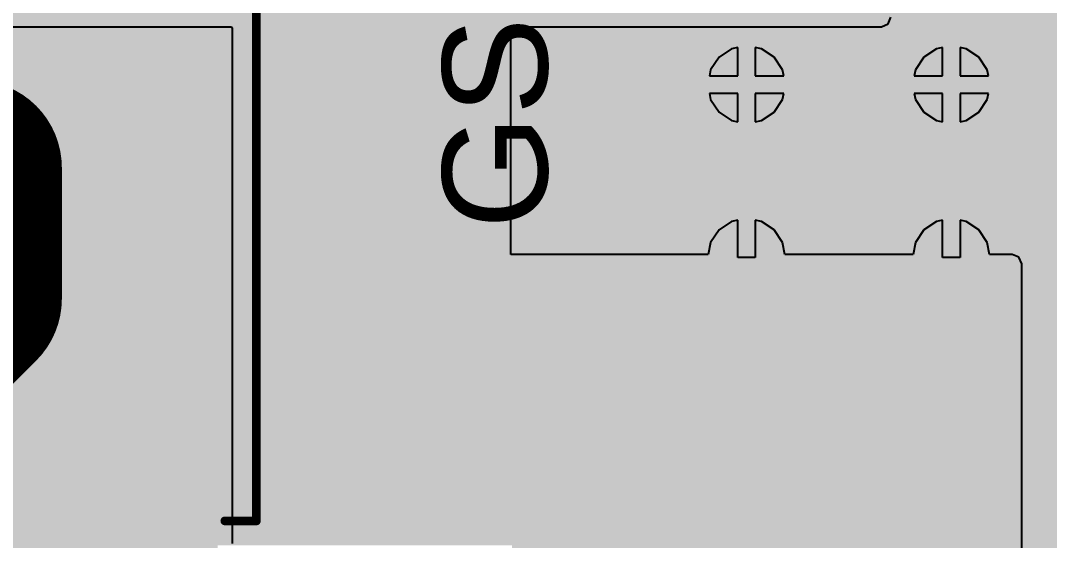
# Model space of a CAD drawing. Header units: millimetres. Extents: x -0.26 to 4.68, y -0.29 to 2.93.
# Drawn here: x 2.709 to 3.297, y 2.327 to 2.624 of the extents above; entities that cross this region are included whole.
import ezdxf

# ---------------------------------------------------------------- set-up
doc = ezdxf.new("R2010")
doc.units = ezdxf.units.MM
doc.header["$MEASUREMENT"] = 0
for name, color, linetype in [('BottomLayer', 5, 'Continuous'), ('BottomSolder', 6, 'Continuous'), ('TopLayer', 1, 'Continuous'), ('TopOverlay', 2, 'Continuous'), ('TopPaste', 8, 'Continuous'), ('TopSolder', 216, 'Continuous'), ('ViaHoleLayer', 16, 'Continuous')]:
    doc.layers.add(name, color=color, linetype=linetype)
doc.styles.add('Arial', font='arial.ttf', dxfattribs={"height": 0.2})

# ---------------------------------------------------------------- blocks, each defined once
blk = doc.blocks.new('DDPAK_35')
at = {"layer": 'TopLayer'}
for points in [[(-0.21259835, 0.32647645), (0.21259855, 0.32647645), (0.21259855, 0.05127955), (-0.21259835, 0.05127955)], [(-0.1549212, -0.1463582), (-0.1127952, -0.1463582), (-0.1127952, -0.2313976), (-0.1549212, -0.2313976)], [(-0.0879921, -0.1463582), (-0.0458661, -0.1463582), (-0.0458661, -0.2313976), (-0.0879921, -0.2313976)], [(-0.0210629, -0.1463582), (0.0210631, -0.1463582), (0.0210631, -0.2313976), (-0.0210629, -0.2313976)], [(0.0458662, -0.1463582), (0.0879922, -0.1463582), (0.0879922, -0.2313976), (0.0458662, -0.2313976)], [(0.1127953, -0.1463582), (0.1549213, -0.1463582), (0.1549213, -0.2313976), (0.1127953, -0.2313976)]]:
    blk.add_hatch(color=1, dxfattribs=at).paths.add_polyline_path(points)
at = {"layer": 'TopPaste'}
for points in [[(-0.21259835, 0.32647645), (0.21259855, 0.32647645), (0.21259855, 0.05127955), (-0.21259835, 0.05127955)], [(-0.1549212, -0.1463582), (-0.1127952, -0.1463582), (-0.1127952, -0.2313976), (-0.1549212, -0.2313976)], [(-0.0879921, -0.1463582), (-0.0458661, -0.1463582), (-0.0458661, -0.2313976), (-0.0879921, -0.2313976)], [(-0.0210629, -0.1463582), (0.0210631, -0.1463582), (0.0210631, -0.2313976), (-0.0210629, -0.2313976)], [(0.0458662, -0.1463582), (0.0879922, -0.1463582), (0.0879922, -0.2313976), (0.0458662, -0.2313976)], [(0.1127953, -0.1463582), (0.1549213, -0.1463582), (0.1549213, -0.2313976), (0.1127953, -0.2313976)]]:
    blk.add_hatch(color=8, dxfattribs=at).paths.add_polyline_path(points)
at = {"layer": 'TopSolder'}
for points in [[(-0.21456685, 0.32844495), (0.21456705, 0.32844495), (0.21456705, 0.04931105), (-0.21456685, 0.04931105)], [(-0.1568897, -0.1443897), (-0.1108267, -0.1443897), (-0.1108267, -0.2333661), (-0.1568897, -0.2333661)], [(-0.0899606, -0.1443897), (-0.0438976, -0.1443897), (-0.0438976, -0.2333661), (-0.0899606, -0.2333661)], [(-0.0230314, -0.1443897), (0.0230316, -0.1443897), (0.0230316, -0.2333661), (-0.0230314, -0.2333661)], [(0.0438977, -0.1443897), (0.0899607, -0.1443897), (0.0899607, -0.2333661), (0.0438977, -0.2333661)], [(0.1108268, -0.1443897), (0.1568898, -0.1443897), (0.1568898, -0.2333661), (0.1108268, -0.2333661)]]:
    blk.add_hatch(color=216, dxfattribs=at).paths.add_polyline_path(points)
at = {"layer": 'TopOverlay'}
for points, const_width in [([(0.202, 0.35), (-0.202, 0.35)], 0.005), ([(-0.202, 0.332), (-0.202, 0.35)], 0.005), ([(0.2020002, 0.3499998), (0.202, 0.35)], 0.005), ([(0.2020002, 0.332), (0.2020002, 0.3499998)], 0.005), ([(-0.202, -0.038), (-0.202, 0.047)], 0.005), ([(0.2020002, -0.038), (0.2020002, 0.047)], 0.005), ([(0.2020002, -0.038), (-0.202, -0.038)], 0.005), ([(-0.162, -0.191), (-0.167, -0.186)], 0.01), ([(-0.167, -0.196), (-0.167, -0.186)], 0.01), ([(-0.167, -0.196), (-0.162, -0.191)], 0.01)]:
    blk.add_lwpolyline(points, dxfattribs=dict(at, const_width=const_width))
for points, const_width in [([(-0.20325, 0.35, 1), (-0.20075, 0.35, 1)], 0.0025), ([(-0.20325, 0.35, 1), (-0.20075, 0.35, 1)], 0.0025), ([(0.20075, 0.35, 1), (0.20325, 0.35, 1)], 0.0025), ([(0.20075, 0.35, 1), (0.20325, 0.35, 1)], 0.0025), ([(0.2007502, 0.3499998, 1), (0.2032502, 0.3499998, 1)], 0.0025), ([(0.2007502, 0.3499998, 1), (0.2032502, 0.3499998, 1)], 0.0025), ([(-0.20325, 0.332, 1), (-0.20075, 0.332, 1)], 0.0025), ([(0.2007502, 0.332, 1), (0.2032502, 0.332, 1)], 0.0025), ([(-0.20325, 0.047, 1), (-0.20075, 0.047, 1)], 0.0025), ([(0.2007502, 0.047, 1), (0.2032502, 0.047, 1)], 0.0025), ([(-0.20325, -0.038, 1), (-0.20075, -0.038, 1)], 0.0025), ([(-0.20325, -0.038, 1), (-0.20075, -0.038, 1)], 0.0025), ([(0.2007502, -0.038, 1), (0.2032502, -0.038, 1)], 0.0025), ([(0.2007502, -0.038, 1), (0.2032502, -0.038, 1)], 0.0025), ([(-0.1695, -0.186, 1), (-0.1645, -0.186, 1)], 0.005), ([(-0.1695, -0.186, 1), (-0.1645, -0.186, 1)], 0.005), ([(-0.1645, -0.191, 1), (-0.1595, -0.191, 1)], 0.005), ([(-0.1645, -0.191, 1), (-0.1595, -0.191, 1)], 0.005), ([(-0.1695, -0.196, 1), (-0.1645, -0.196, 1)], 0.005), ([(-0.1695, -0.196, 1), (-0.1645, -0.196, 1)], 0.005)]:
    blk.add_lwpolyline(points, format="xyb", close=True, dxfattribs=dict(at, const_width=const_width))

msp = doc.modelspace()

# ---------------------------------------------------------------- hatches: boundary and pattern name
at = {"layer": 'BottomLayer'}
for points in [[(2.8355789, 2.325), (2.9839999, 2.325), (2.9839999, 2.62), (2.8355789, 2.62)], [(2.8428226, 2.3259486), (3.2748226, 2.3259486), (3.2748226, 2.4849486), (2.8428226, 2.4849486)], [(2.99, 2.088), (3.2758226, 2.088), (3.2758226, 2.4849486), (2.99, 2.4849486)]]:
    msp.add_hatch(color=5, dxfattribs=at).paths.add_polyline_path(points)
h = msp.add_hatch(color=5, dxfattribs=at)
edge = h.paths.add_edge_path()
edge.add_arc((2.8568226, 2.6081296), 0.011811, 0, 360)
h = msp.add_hatch(color=5, dxfattribs=at)
edge = h.paths.add_edge_path()
edge.add_arc((2.8878226, 2.6081296), 0.011811, 0, 360)
h = msp.add_hatch(color=5, dxfattribs=at)
edge = h.paths.add_edge_path()
edge.add_arc((2.9188226, 2.6081296), 0.011811, 0, 360)
h = msp.add_hatch(color=5, dxfattribs=at)
edge = h.paths.add_edge_path()
edge.add_arc((2.9498226, 2.6081296), 0.011811, 0, 360)
h = msp.add_hatch(color=5, dxfattribs=at)
edge = h.paths.add_edge_path()
edge.add_arc((3.124, 2.5874), 0.011811, 0, 360)
h = msp.add_hatch(color=5, dxfattribs=at)
edge = h.paths.add_edge_path()
edge.add_arc((3.241, 2.5874), 0.011811, 0, 360)
h = msp.add_hatch(color=5, dxfattribs=at)
edge = h.paths.add_edge_path()
edge.add_arc((2.8568226, 2.5817115), 0.011811, 0, 360)
h = msp.add_hatch(color=5, dxfattribs=at)
edge = h.paths.add_edge_path()
edge.add_arc((2.8878226, 2.5817115), 0.011811, 0, 360)
h = msp.add_hatch(color=5, dxfattribs=at)
edge = h.paths.add_edge_path()
edge.add_arc((2.9188226, 2.5817115), 0.011811, 0, 360)
h = msp.add_hatch(color=5, dxfattribs=at)
edge = h.paths.add_edge_path()
edge.add_arc((2.9498226, 2.5817115), 0.011811, 0, 360)
h = msp.add_hatch(color=5, dxfattribs=at)
edge = h.paths.add_edge_path()
edge.add_arc((2.8568226, 2.5552934), 0.011811, 0, 360)
h = msp.add_hatch(color=5, dxfattribs=at)
edge = h.paths.add_edge_path()
edge.add_arc((2.8878226, 2.5552934), 0.011811, 0, 360)
h = msp.add_hatch(color=5, dxfattribs=at)
edge = h.paths.add_edge_path()
edge.add_arc((2.9188226, 2.5552934), 0.011811, 0, 360)
h = msp.add_hatch(color=5, dxfattribs=at)
edge = h.paths.add_edge_path()
edge.add_arc((2.9498226, 2.5552934), 0.011811, 0, 360)
h = msp.add_hatch(color=5, dxfattribs=at)
edge = h.paths.add_edge_path()
edge.add_arc((2.8568226, 2.5288753), 0.011811, 0, 360)
h = msp.add_hatch(color=5, dxfattribs=at)
edge = h.paths.add_edge_path()
edge.add_arc((2.8878226, 2.5288753), 0.011811, 0, 360)
h = msp.add_hatch(color=5, dxfattribs=at)
edge = h.paths.add_edge_path()
edge.add_arc((2.9188226, 2.5288753), 0.011811, 0, 360)
h = msp.add_hatch(color=5, dxfattribs=at)
edge = h.paths.add_edge_path()
edge.add_arc((2.9498226, 2.5288753), 0.011811, 0, 360)
h = msp.add_hatch(color=5, dxfattribs=at)
edge = h.paths.add_edge_path()
edge.add_arc((2.8568226, 2.5024572), 0.011811, 0, 360)
h = msp.add_hatch(color=5, dxfattribs=at)
edge = h.paths.add_edge_path()
edge.add_arc((2.8878226, 2.5024572), 0.011811, 0, 360)
h = msp.add_hatch(color=5, dxfattribs=at)
edge = h.paths.add_edge_path()
edge.add_arc((2.9188226, 2.5024572), 0.011811, 0, 360)
h = msp.add_hatch(color=5, dxfattribs=at)
edge = h.paths.add_edge_path()
edge.add_arc((2.9498226, 2.5024572), 0.011811, 0, 360)
h = msp.add_hatch(color=5, dxfattribs=at)
edge = h.paths.add_edge_path()
edge.add_arc((3.124, 2.4886), 0.011811, 0, 360)
h = msp.add_hatch(color=5, dxfattribs=at)
edge = h.paths.add_edge_path()
edge.add_arc((3.241, 2.4886), 0.011811, 0, 360)
h = msp.add_hatch(color=5, dxfattribs=at)
edge = h.paths.add_edge_path()
edge.add_arc((2.8568226, 2.4760391), 0.011811, 0, 360)
h = msp.add_hatch(color=5, dxfattribs=at)
edge = h.paths.add_edge_path()
edge.add_arc((2.8878226, 2.4760391), 0.011811, 0, 360)
h = msp.add_hatch(color=5, dxfattribs=at)
edge = h.paths.add_edge_path()
edge.add_arc((2.9188226, 2.4760391), 0.011811, 0, 360)
h = msp.add_hatch(color=5, dxfattribs=at)
edge = h.paths.add_edge_path()
edge.add_arc((2.9498226, 2.4760391), 0.011811, 0, 360)
h = msp.add_hatch(color=5, dxfattribs=at)
edge = h.paths.add_edge_path()
edge.add_arc((2.8568226, 2.449621), 0.011811, 0, 360)
h = msp.add_hatch(color=5, dxfattribs=at)
edge = h.paths.add_edge_path()
edge.add_arc((2.8878226, 2.449621), 0.011811, 0, 360)
h = msp.add_hatch(color=5, dxfattribs=at)
edge = h.paths.add_edge_path()
edge.add_arc((2.9188226, 2.449621), 0.011811, 0, 360)
h = msp.add_hatch(color=5, dxfattribs=at)
edge = h.paths.add_edge_path()
edge.add_arc((2.9498226, 2.449621), 0.011811, 0, 360)
h = msp.add_hatch(color=5, dxfattribs=at)
edge = h.paths.add_edge_path()
edge.add_arc((2.8568226, 2.4232029), 0.011811, 0, 360)
h = msp.add_hatch(color=5, dxfattribs=at)
edge = h.paths.add_edge_path()
edge.add_arc((2.8878226, 2.4232029), 0.011811, 0, 360)
h = msp.add_hatch(color=5, dxfattribs=at)
edge = h.paths.add_edge_path()
edge.add_arc((2.9188226, 2.4232029), 0.011811, 0, 360)
h = msp.add_hatch(color=5, dxfattribs=at)
edge = h.paths.add_edge_path()
edge.add_arc((2.9498226, 2.4232029), 0.011811, 0, 360)
h = msp.add_hatch(color=5, dxfattribs=at)
edge = h.paths.add_edge_path()
edge.add_arc((2.8568226, 2.3967848), 0.011811, 0, 360)
h = msp.add_hatch(color=5, dxfattribs=at)
edge = h.paths.add_edge_path()
edge.add_arc((2.8878226, 2.3967848), 0.011811, 0, 360)
h = msp.add_hatch(color=5, dxfattribs=at)
edge = h.paths.add_edge_path()
edge.add_arc((2.9188226, 2.3967848), 0.011811, 0, 360)
h = msp.add_hatch(color=5, dxfattribs=at)
edge = h.paths.add_edge_path()
edge.add_arc((2.9498226, 2.3967848), 0.011811, 0, 360)
h = msp.add_hatch(color=5, dxfattribs=at)
edge = h.paths.add_edge_path()
edge.add_arc((3.124, 2.3898), 0.011811, 0, 360)
h = msp.add_hatch(color=5, dxfattribs=at)
edge = h.paths.add_edge_path()
edge.add_arc((3.241, 2.3898), 0.011811, 0, 360)
h = msp.add_hatch(color=5, dxfattribs=at)
edge = h.paths.add_edge_path()
edge.add_arc((2.8568226, 2.3703667), 0.011811, 0, 360)
h = msp.add_hatch(color=5, dxfattribs=at)
edge = h.paths.add_edge_path()
edge.add_arc((2.8878226, 2.3703667), 0.011811, 0, 360)
h = msp.add_hatch(color=5, dxfattribs=at)
edge = h.paths.add_edge_path()
edge.add_arc((2.9188226, 2.3703667), 0.011811, 0, 360)
h = msp.add_hatch(color=5, dxfattribs=at)
edge = h.paths.add_edge_path()
edge.add_arc((2.9498226, 2.3703667), 0.011811, 0, 360)
h = msp.add_hatch(color=5, dxfattribs=at)
edge = h.paths.add_edge_path()
edge.add_arc((2.8568226, 2.3439486), 0.011811, 0, 360)
h = msp.add_hatch(color=5, dxfattribs=at)
edge = h.paths.add_edge_path()
edge.add_arc((2.8878226, 2.3439486), 0.011811, 0, 360)
h = msp.add_hatch(color=5, dxfattribs=at)
edge = h.paths.add_edge_path()
edge.add_arc((2.9188226, 2.3439486), 0.011811, 0, 360)
h = msp.add_hatch(color=5, dxfattribs=at)
edge = h.paths.add_edge_path()
edge.add_arc((2.9498226, 2.3439486), 0.011811, 0, 360)
at = {"layer": 'BottomSolder'}
h = msp.add_hatch(color=6, dxfattribs=at)
edge = h.paths.add_edge_path()
edge.add_arc((2.8568226, 2.6081296), 0.0059055, 0, 360)
h = msp.add_hatch(color=6, dxfattribs=at)
edge = h.paths.add_edge_path()
edge.add_arc((2.8878226, 2.6081296), 0.0059055, 0, 360)
h = msp.add_hatch(color=6, dxfattribs=at)
edge = h.paths.add_edge_path()
edge.add_arc((2.9188226, 2.6081296), 0.0059055, 0, 360)
h = msp.add_hatch(color=6, dxfattribs=at)
edge = h.paths.add_edge_path()
edge.add_arc((2.9498226, 2.6081296), 0.0059055, 0, 360)
h = msp.add_hatch(color=6, dxfattribs=at)
edge = h.paths.add_edge_path()
edge.add_arc((3.124, 2.5874), 0.0059055, 0, 360)
h = msp.add_hatch(color=6, dxfattribs=at)
edge = h.paths.add_edge_path()
edge.add_arc((3.241, 2.5874), 0.0059055, 0, 360)
h = msp.add_hatch(color=6, dxfattribs=at)
edge = h.paths.add_edge_path()
edge.add_arc((2.8568226, 2.5817115), 0.0059055, 0, 360)
h = msp.add_hatch(color=6, dxfattribs=at)
edge = h.paths.add_edge_path()
edge.add_arc((2.8878226, 2.5817115), 0.0059055, 0, 360)
h = msp.add_hatch(color=6, dxfattribs=at)
edge = h.paths.add_edge_path()
edge.add_arc((2.9188226, 2.5817115), 0.0059055, 0, 360)
h = msp.add_hatch(color=6, dxfattribs=at)
edge = h.paths.add_edge_path()
edge.add_arc((2.9498226, 2.5817115), 0.0059055, 0, 360)
h = msp.add_hatch(color=6, dxfattribs=at)
edge = h.paths.add_edge_path()
edge.add_arc((2.8568226, 2.5552934), 0.0059055, 0, 360)
h = msp.add_hatch(color=6, dxfattribs=at)
edge = h.paths.add_edge_path()
edge.add_arc((2.8878226, 2.5552934), 0.0059055, 0, 360)
h = msp.add_hatch(color=6, dxfattribs=at)
edge = h.paths.add_edge_path()
edge.add_arc((2.9188226, 2.5552934), 0.0059055, 0, 360)
h = msp.add_hatch(color=6, dxfattribs=at)
edge = h.paths.add_edge_path()
edge.add_arc((2.9498226, 2.5552934), 0.0059055, 0, 360)
h = msp.add_hatch(color=6, dxfattribs=at)
edge = h.paths.add_edge_path()
edge.add_arc((2.8568226, 2.5288753), 0.0059055, 0, 360)
h = msp.add_hatch(color=6, dxfattribs=at)
edge = h.paths.add_edge_path()
edge.add_arc((2.8878226, 2.5288753), 0.0059055, 0, 360)
h = msp.add_hatch(color=6, dxfattribs=at)
edge = h.paths.add_edge_path()
edge.add_arc((2.9188226, 2.5288753), 0.0059055, 0, 360)
h = msp.add_hatch(color=6, dxfattribs=at)
edge = h.paths.add_edge_path()
edge.add_arc((2.9498226, 2.5288753), 0.0059055, 0, 360)
h = msp.add_hatch(color=6, dxfattribs=at)
edge = h.paths.add_edge_path()
edge.add_arc((2.8568226, 2.5024572), 0.0059055, 0, 360)
h = msp.add_hatch(color=6, dxfattribs=at)
edge = h.paths.add_edge_path()
edge.add_arc((2.8878226, 2.5024572), 0.0059055, 0, 360)
h = msp.add_hatch(color=6, dxfattribs=at)
edge = h.paths.add_edge_path()
edge.add_arc((2.9188226, 2.5024572), 0.0059055, 0, 360)
h = msp.add_hatch(color=6, dxfattribs=at)
edge = h.paths.add_edge_path()
edge.add_arc((2.9498226, 2.5024572), 0.0059055, 0, 360)
h = msp.add_hatch(color=6, dxfattribs=at)
edge = h.paths.add_edge_path()
edge.add_arc((3.124, 2.4886), 0.0059055, 0, 360)
h = msp.add_hatch(color=6, dxfattribs=at)
edge = h.paths.add_edge_path()
edge.add_arc((3.241, 2.4886), 0.0059055, 0, 360)
h = msp.add_hatch(color=6, dxfattribs=at)
edge = h.paths.add_edge_path()
edge.add_arc((2.8568226, 2.4760391), 0.0059055, 0, 360)
h = msp.add_hatch(color=6, dxfattribs=at)
edge = h.paths.add_edge_path()
edge.add_arc((2.8878226, 2.4760391), 0.0059055, 0, 360)
h = msp.add_hatch(color=6, dxfattribs=at)
edge = h.paths.add_edge_path()
edge.add_arc((2.9188226, 2.4760391), 0.0059055, 0, 360)
h = msp.add_hatch(color=6, dxfattribs=at)
edge = h.paths.add_edge_path()
edge.add_arc((2.9498226, 2.4760391), 0.0059055, 0, 360)
h = msp.add_hatch(color=6, dxfattribs=at)
edge = h.paths.add_edge_path()
edge.add_arc((2.8568226, 2.449621), 0.0059055, 0, 360)
h = msp.add_hatch(color=6, dxfattribs=at)
edge = h.paths.add_edge_path()
edge.add_arc((2.8878226, 2.449621), 0.0059055, 0, 360)
h = msp.add_hatch(color=6, dxfattribs=at)
edge = h.paths.add_edge_path()
edge.add_arc((2.9188226, 2.449621), 0.0059055, 0, 360)
h = msp.add_hatch(color=6, dxfattribs=at)
edge = h.paths.add_edge_path()
edge.add_arc((2.9498226, 2.449621), 0.0059055, 0, 360)
h = msp.add_hatch(color=6, dxfattribs=at)
edge = h.paths.add_edge_path()
edge.add_arc((2.8568226, 2.4232029), 0.0059055, 0, 360)
h = msp.add_hatch(color=6, dxfattribs=at)
edge = h.paths.add_edge_path()
edge.add_arc((2.8878226, 2.4232029), 0.0059055, 0, 360)
h = msp.add_hatch(color=6, dxfattribs=at)
edge = h.paths.add_edge_path()
edge.add_arc((2.9188226, 2.4232029), 0.0059055, 0, 360)
h = msp.add_hatch(color=6, dxfattribs=at)
edge = h.paths.add_edge_path()
edge.add_arc((2.9498226, 2.4232029), 0.0059055, 0, 360)
h = msp.add_hatch(color=6, dxfattribs=at)
edge = h.paths.add_edge_path()
edge.add_arc((2.8568226, 2.3967848), 0.0059055, 0, 360)
h = msp.add_hatch(color=6, dxfattribs=at)
edge = h.paths.add_edge_path()
edge.add_arc((2.8878226, 2.3967848), 0.0059055, 0, 360)
h = msp.add_hatch(color=6, dxfattribs=at)
edge = h.paths.add_edge_path()
edge.add_arc((2.9188226, 2.3967848), 0.0059055, 0, 360)
h = msp.add_hatch(color=6, dxfattribs=at)
edge = h.paths.add_edge_path()
edge.add_arc((2.9498226, 2.3967848), 0.0059055, 0, 360)
h = msp.add_hatch(color=6, dxfattribs=at)
edge = h.paths.add_edge_path()
edge.add_arc((3.124, 2.3898), 0.0059055, 0, 360)
h = msp.add_hatch(color=6, dxfattribs=at)
edge = h.paths.add_edge_path()
edge.add_arc((3.241, 2.3898), 0.0059055, 0, 360)
h = msp.add_hatch(color=6, dxfattribs=at)
edge = h.paths.add_edge_path()
edge.add_arc((2.8568226, 2.3703667), 0.0059055, 0, 360)
h = msp.add_hatch(color=6, dxfattribs=at)
edge = h.paths.add_edge_path()
edge.add_arc((2.8878226, 2.3703667), 0.0059055, 0, 360)
h = msp.add_hatch(color=6, dxfattribs=at)
edge = h.paths.add_edge_path()
edge.add_arc((2.9188226, 2.3703667), 0.0059055, 0, 360)
h = msp.add_hatch(color=6, dxfattribs=at)
edge = h.paths.add_edge_path()
edge.add_arc((2.9498226, 2.3703667), 0.0059055, 0, 360)
h = msp.add_hatch(color=6, dxfattribs=at)
edge = h.paths.add_edge_path()
edge.add_arc((2.8568226, 2.3439486), 0.0059055, 0, 360)
h = msp.add_hatch(color=6, dxfattribs=at)
edge = h.paths.add_edge_path()
edge.add_arc((2.8878226, 2.3439486), 0.0059055, 0, 360)
h = msp.add_hatch(color=6, dxfattribs=at)
edge = h.paths.add_edge_path()
edge.add_arc((2.9188226, 2.3439486), 0.0059055, 0, 360)
h = msp.add_hatch(color=6, dxfattribs=at)
edge = h.paths.add_edge_path()
edge.add_arc((2.9498226, 2.3439486), 0.0059055, 0, 360)
at = {"layer": 'TopLayer'}
for points in [[(2.4458226, 2.29), (2.8218226, 2.29), (2.8218226, 2.7989486), (2.4458226, 2.7989486)], [(2.7698226, 2.3239486), (3.0318226, 2.3239486), (3.0318226, 2.6839486), (2.7698226, 2.6839486)], [(3, 2.161), (3.5578226, 2.161), (3.5578226, 2.6839486), (3, 2.6839486)]]:
    msp.add_hatch(color=1, dxfattribs=at).paths.add_polyline_path(points)
h = msp.add_hatch(color=1, dxfattribs=at)
edge = h.paths.add_edge_path()
edge.add_arc((2.8568226, 2.6081296), 0.011811, 0, 360)
h = msp.add_hatch(color=1, dxfattribs=at)
edge = h.paths.add_edge_path()
edge.add_arc((2.8878226, 2.6081296), 0.011811, 0, 360)
h = msp.add_hatch(color=1, dxfattribs=at)
edge = h.paths.add_edge_path()
edge.add_arc((2.9188226, 2.6081296), 0.011811, 0, 360)
h = msp.add_hatch(color=1, dxfattribs=at)
edge = h.paths.add_edge_path()
edge.add_arc((2.9498226, 2.6081296), 0.011811, 0, 360)
h = msp.add_hatch(color=1, dxfattribs=at)
edge = h.paths.add_edge_path()
edge.add_arc((3.124, 2.5874), 0.011811, 0, 360)
h = msp.add_hatch(color=1, dxfattribs=at)
edge = h.paths.add_edge_path()
edge.add_arc((3.241, 2.5874), 0.011811, 0, 360)
h = msp.add_hatch(color=1, dxfattribs=at)
edge = h.paths.add_edge_path()
edge.add_arc((2.8568226, 2.5817115), 0.011811, 0, 360)
h = msp.add_hatch(color=1, dxfattribs=at)
edge = h.paths.add_edge_path()
edge.add_arc((2.8878226, 2.5817115), 0.011811, 0, 360)
h = msp.add_hatch(color=1, dxfattribs=at)
edge = h.paths.add_edge_path()
edge.add_arc((2.9188226, 2.5817115), 0.011811, 0, 360)
h = msp.add_hatch(color=1, dxfattribs=at)
edge = h.paths.add_edge_path()
edge.add_arc((2.9498226, 2.5817115), 0.011811, 0, 360)
h = msp.add_hatch(color=1, dxfattribs=at)
edge = h.paths.add_edge_path()
edge.add_arc((2.8568226, 2.5552934), 0.011811, 0, 360)
h = msp.add_hatch(color=1, dxfattribs=at)
edge = h.paths.add_edge_path()
edge.add_arc((2.8878226, 2.5552934), 0.011811, 0, 360)
h = msp.add_hatch(color=1, dxfattribs=at)
edge = h.paths.add_edge_path()
edge.add_arc((2.9188226, 2.5552934), 0.011811, 0, 360)
h = msp.add_hatch(color=1, dxfattribs=at)
edge = h.paths.add_edge_path()
edge.add_arc((2.9498226, 2.5552934), 0.011811, 0, 360)
h = msp.add_hatch(color=1, dxfattribs=at)
edge = h.paths.add_edge_path()
edge.add_arc((2.8568226, 2.5288753), 0.011811, 0, 360)
h = msp.add_hatch(color=1, dxfattribs=at)
edge = h.paths.add_edge_path()
edge.add_arc((2.8878226, 2.5288753), 0.011811, 0, 360)
h = msp.add_hatch(color=1, dxfattribs=at)
edge = h.paths.add_edge_path()
edge.add_arc((2.9188226, 2.5288753), 0.011811, 0, 360)
h = msp.add_hatch(color=1, dxfattribs=at)
edge = h.paths.add_edge_path()
edge.add_arc((2.9498226, 2.5288753), 0.011811, 0, 360)
h = msp.add_hatch(color=1, dxfattribs=at)
edge = h.paths.add_edge_path()
edge.add_arc((2.8568226, 2.5024572), 0.011811, 0, 360)
h = msp.add_hatch(color=1, dxfattribs=at)
edge = h.paths.add_edge_path()
edge.add_arc((2.8878226, 2.5024572), 0.011811, 0, 360)
h = msp.add_hatch(color=1, dxfattribs=at)
edge = h.paths.add_edge_path()
edge.add_arc((2.9188226, 2.5024572), 0.011811, 0, 360)
h = msp.add_hatch(color=1, dxfattribs=at)
edge = h.paths.add_edge_path()
edge.add_arc((2.9498226, 2.5024572), 0.011811, 0, 360)
h = msp.add_hatch(color=1, dxfattribs=at)
edge = h.paths.add_edge_path()
edge.add_arc((3.124, 2.4886), 0.011811, 0, 360)
h = msp.add_hatch(color=1, dxfattribs=at)
edge = h.paths.add_edge_path()
edge.add_arc((3.241, 2.4886), 0.011811, 0, 360)
h = msp.add_hatch(color=1, dxfattribs=at)
edge = h.paths.add_edge_path()
edge.add_arc((2.8568226, 2.4760391), 0.011811, 0, 360)
h = msp.add_hatch(color=1, dxfattribs=at)
edge = h.paths.add_edge_path()
edge.add_arc((2.8878226, 2.4760391), 0.011811, 0, 360)
h = msp.add_hatch(color=1, dxfattribs=at)
edge = h.paths.add_edge_path()
edge.add_arc((2.9188226, 2.4760391), 0.011811, 0, 360)
h = msp.add_hatch(color=1, dxfattribs=at)
edge = h.paths.add_edge_path()
edge.add_arc((2.9498226, 2.4760391), 0.011811, 0, 360)
h = msp.add_hatch(color=1, dxfattribs=at)
edge = h.paths.add_edge_path()
edge.add_arc((2.8568226, 2.449621), 0.011811, 0, 360)
h = msp.add_hatch(color=1, dxfattribs=at)
edge = h.paths.add_edge_path()
edge.add_arc((2.8878226, 2.449621), 0.011811, 0, 360)
h = msp.add_hatch(color=1, dxfattribs=at)
edge = h.paths.add_edge_path()
edge.add_arc((2.9188226, 2.449621), 0.011811, 0, 360)
h = msp.add_hatch(color=1, dxfattribs=at)
edge = h.paths.add_edge_path()
edge.add_arc((2.9498226, 2.449621), 0.011811, 0, 360)
h = msp.add_hatch(color=1, dxfattribs=at)
edge = h.paths.add_edge_path()
edge.add_arc((2.8568226, 2.4232029), 0.011811, 0, 360)
h = msp.add_hatch(color=1, dxfattribs=at)
edge = h.paths.add_edge_path()
edge.add_arc((2.8878226, 2.4232029), 0.011811, 0, 360)
h = msp.add_hatch(color=1, dxfattribs=at)
edge = h.paths.add_edge_path()
edge.add_arc((2.9188226, 2.4232029), 0.011811, 0, 360)
h = msp.add_hatch(color=1, dxfattribs=at)
edge = h.paths.add_edge_path()
edge.add_arc((2.9498226, 2.4232029), 0.011811, 0, 360)
h = msp.add_hatch(color=1, dxfattribs=at)
edge = h.paths.add_edge_path()
edge.add_arc((2.8568226, 2.3967848), 0.011811, 0, 360)
h = msp.add_hatch(color=1, dxfattribs=at)
edge = h.paths.add_edge_path()
edge.add_arc((2.8878226, 2.3967848), 0.011811, 0, 360)
h = msp.add_hatch(color=1, dxfattribs=at)
edge = h.paths.add_edge_path()
edge.add_arc((2.9188226, 2.3967848), 0.011811, 0, 360)
h = msp.add_hatch(color=1, dxfattribs=at)
edge = h.paths.add_edge_path()
edge.add_arc((2.9498226, 2.3967848), 0.011811, 0, 360)
h = msp.add_hatch(color=1, dxfattribs=at)
edge = h.paths.add_edge_path()
edge.add_arc((3.124, 2.3898), 0.011811, 0, 360)
h = msp.add_hatch(color=1, dxfattribs=at)
edge = h.paths.add_edge_path()
edge.add_arc((3.241, 2.3898), 0.011811, 0, 360)
h = msp.add_hatch(color=1, dxfattribs=at)
edge = h.paths.add_edge_path()
edge.add_arc((2.8568226, 2.3703667), 0.011811, 0, 360)
h = msp.add_hatch(color=1, dxfattribs=at)
edge = h.paths.add_edge_path()
edge.add_arc((2.8878226, 2.3703667), 0.011811, 0, 360)
h = msp.add_hatch(color=1, dxfattribs=at)
edge = h.paths.add_edge_path()
edge.add_arc((2.9188226, 2.3703667), 0.011811, 0, 360)
h = msp.add_hatch(color=1, dxfattribs=at)
edge = h.paths.add_edge_path()
edge.add_arc((2.9498226, 2.3703667), 0.011811, 0, 360)
h = msp.add_hatch(color=1, dxfattribs=at)
edge = h.paths.add_edge_path()
edge.add_arc((2.8568226, 2.3439486), 0.011811, 0, 360)
h = msp.add_hatch(color=1, dxfattribs=at)
edge = h.paths.add_edge_path()
edge.add_arc((2.8878226, 2.3439486), 0.011811, 0, 360)
h = msp.add_hatch(color=1, dxfattribs=at)
edge = h.paths.add_edge_path()
edge.add_arc((2.9188226, 2.3439486), 0.011811, 0, 360)
h = msp.add_hatch(color=1, dxfattribs=at)
edge = h.paths.add_edge_path()
edge.add_arc((2.9498226, 2.3439486), 0.011811, 0, 360)
at = {"layer": 'TopSolder'}
h = msp.add_hatch(color=216, dxfattribs=at)
edge = h.paths.add_edge_path()
edge.add_arc((2.8568226, 2.6081296), 0.0059055, 0, 360)
h = msp.add_hatch(color=216, dxfattribs=at)
edge = h.paths.add_edge_path()
edge.add_arc((2.8878226, 2.6081296), 0.0059055, 0, 360)
h = msp.add_hatch(color=216, dxfattribs=at)
edge = h.paths.add_edge_path()
edge.add_arc((2.9188226, 2.6081296), 0.0059055, 0, 360)
h = msp.add_hatch(color=216, dxfattribs=at)
edge = h.paths.add_edge_path()
edge.add_arc((2.9498226, 2.6081296), 0.0059055, 0, 360)
h = msp.add_hatch(color=216, dxfattribs=at)
edge = h.paths.add_edge_path()
edge.add_arc((3.124, 2.5874), 0.0059055, 0, 360)
h = msp.add_hatch(color=216, dxfattribs=at)
edge = h.paths.add_edge_path()
edge.add_arc((3.241, 2.5874), 0.0059055, 0, 360)
h = msp.add_hatch(color=216, dxfattribs=at)
edge = h.paths.add_edge_path()
edge.add_arc((2.8568226, 2.5817115), 0.0059055, 0, 360)
h = msp.add_hatch(color=216, dxfattribs=at)
edge = h.paths.add_edge_path()
edge.add_arc((2.8878226, 2.5817115), 0.0059055, 0, 360)
h = msp.add_hatch(color=216, dxfattribs=at)
edge = h.paths.add_edge_path()
edge.add_arc((2.9188226, 2.5817115), 0.0059055, 0, 360)
h = msp.add_hatch(color=216, dxfattribs=at)
edge = h.paths.add_edge_path()
edge.add_arc((2.9498226, 2.5817115), 0.0059055, 0, 360)
h = msp.add_hatch(color=216, dxfattribs=at)
edge = h.paths.add_edge_path()
edge.add_arc((2.8568226, 2.5552934), 0.0059055, 0, 360)
h = msp.add_hatch(color=216, dxfattribs=at)
edge = h.paths.add_edge_path()
edge.add_arc((2.8878226, 2.5552934), 0.0059055, 0, 360)
h = msp.add_hatch(color=216, dxfattribs=at)
edge = h.paths.add_edge_path()
edge.add_arc((2.9188226, 2.5552934), 0.0059055, 0, 360)
h = msp.add_hatch(color=216, dxfattribs=at)
edge = h.paths.add_edge_path()
edge.add_arc((2.9498226, 2.5552934), 0.0059055, 0, 360)
h = msp.add_hatch(color=216, dxfattribs=at)
edge = h.paths.add_edge_path()
edge.add_arc((2.8568226, 2.5288753), 0.0059055, 0, 360)
h = msp.add_hatch(color=216, dxfattribs=at)
edge = h.paths.add_edge_path()
edge.add_arc((2.8878226, 2.5288753), 0.0059055, 0, 360)
h = msp.add_hatch(color=216, dxfattribs=at)
edge = h.paths.add_edge_path()
edge.add_arc((2.9188226, 2.5288753), 0.0059055, 0, 360)
h = msp.add_hatch(color=216, dxfattribs=at)
edge = h.paths.add_edge_path()
edge.add_arc((2.9498226, 2.5288753), 0.0059055, 0, 360)
h = msp.add_hatch(color=216, dxfattribs=at)
edge = h.paths.add_edge_path()
edge.add_arc((2.8568226, 2.5024572), 0.0059055, 0, 360)
h = msp.add_hatch(color=216, dxfattribs=at)
edge = h.paths.add_edge_path()
edge.add_arc((2.8878226, 2.5024572), 0.0059055, 0, 360)
h = msp.add_hatch(color=216, dxfattribs=at)
edge = h.paths.add_edge_path()
edge.add_arc((2.9188226, 2.5024572), 0.0059055, 0, 360)
h = msp.add_hatch(color=216, dxfattribs=at)
edge = h.paths.add_edge_path()
edge.add_arc((2.9498226, 2.5024572), 0.0059055, 0, 360)
h = msp.add_hatch(color=216, dxfattribs=at)
edge = h.paths.add_edge_path()
edge.add_arc((3.124, 2.4886), 0.0059055, 0, 360)
h = msp.add_hatch(color=216, dxfattribs=at)
edge = h.paths.add_edge_path()
edge.add_arc((3.241, 2.4886), 0.0059055, 0, 360)
h = msp.add_hatch(color=216, dxfattribs=at)
edge = h.paths.add_edge_path()
edge.add_arc((2.8568226, 2.4760391), 0.0059055, 0, 360)
h = msp.add_hatch(color=216, dxfattribs=at)
edge = h.paths.add_edge_path()
edge.add_arc((2.8878226, 2.4760391), 0.0059055, 0, 360)
h = msp.add_hatch(color=216, dxfattribs=at)
edge = h.paths.add_edge_path()
edge.add_arc((2.9188226, 2.4760391), 0.0059055, 0, 360)
h = msp.add_hatch(color=216, dxfattribs=at)
edge = h.paths.add_edge_path()
edge.add_arc((2.9498226, 2.4760391), 0.0059055, 0, 360)
h = msp.add_hatch(color=216, dxfattribs=at)
edge = h.paths.add_edge_path()
edge.add_arc((2.8568226, 2.449621), 0.0059055, 0, 360)
h = msp.add_hatch(color=216, dxfattribs=at)
edge = h.paths.add_edge_path()
edge.add_arc((2.8878226, 2.449621), 0.0059055, 0, 360)
h = msp.add_hatch(color=216, dxfattribs=at)
edge = h.paths.add_edge_path()
edge.add_arc((2.9188226, 2.449621), 0.0059055, 0, 360)
h = msp.add_hatch(color=216, dxfattribs=at)
edge = h.paths.add_edge_path()
edge.add_arc((2.9498226, 2.449621), 0.0059055, 0, 360)
h = msp.add_hatch(color=216, dxfattribs=at)
edge = h.paths.add_edge_path()
edge.add_arc((2.8568226, 2.4232029), 0.0059055, 0, 360)
h = msp.add_hatch(color=216, dxfattribs=at)
edge = h.paths.add_edge_path()
edge.add_arc((2.8878226, 2.4232029), 0.0059055, 0, 360)
h = msp.add_hatch(color=216, dxfattribs=at)
edge = h.paths.add_edge_path()
edge.add_arc((2.9188226, 2.4232029), 0.0059055, 0, 360)
h = msp.add_hatch(color=216, dxfattribs=at)
edge = h.paths.add_edge_path()
edge.add_arc((2.9498226, 2.4232029), 0.0059055, 0, 360)
h = msp.add_hatch(color=216, dxfattribs=at)
edge = h.paths.add_edge_path()
edge.add_arc((2.8568226, 2.3967848), 0.0059055, 0, 360)
h = msp.add_hatch(color=216, dxfattribs=at)
edge = h.paths.add_edge_path()
edge.add_arc((2.8878226, 2.3967848), 0.0059055, 0, 360)
h = msp.add_hatch(color=216, dxfattribs=at)
edge = h.paths.add_edge_path()
edge.add_arc((2.9188226, 2.3967848), 0.0059055, 0, 360)
h = msp.add_hatch(color=216, dxfattribs=at)
edge = h.paths.add_edge_path()
edge.add_arc((2.9498226, 2.3967848), 0.0059055, 0, 360)
h = msp.add_hatch(color=216, dxfattribs=at)
edge = h.paths.add_edge_path()
edge.add_arc((3.124, 2.3898), 0.0059055, 0, 360)
h = msp.add_hatch(color=216, dxfattribs=at)
edge = h.paths.add_edge_path()
edge.add_arc((3.241, 2.3898), 0.0059055, 0, 360)
h = msp.add_hatch(color=216, dxfattribs=at)
edge = h.paths.add_edge_path()
edge.add_arc((2.8568226, 2.3703667), 0.0059055, 0, 360)
h = msp.add_hatch(color=216, dxfattribs=at)
edge = h.paths.add_edge_path()
edge.add_arc((2.8878226, 2.3703667), 0.0059055, 0, 360)
h = msp.add_hatch(color=216, dxfattribs=at)
edge = h.paths.add_edge_path()
edge.add_arc((2.9188226, 2.3703667), 0.0059055, 0, 360)
h = msp.add_hatch(color=216, dxfattribs=at)
edge = h.paths.add_edge_path()
edge.add_arc((2.9498226, 2.3703667), 0.0059055, 0, 360)
h = msp.add_hatch(color=216, dxfattribs=at)
edge = h.paths.add_edge_path()
edge.add_arc((2.8568226, 2.3439486), 0.0059055, 0, 360)
h = msp.add_hatch(color=216, dxfattribs=at)
edge = h.paths.add_edge_path()
edge.add_arc((2.8878226, 2.3439486), 0.0059055, 0, 360)
h = msp.add_hatch(color=216, dxfattribs=at)
edge = h.paths.add_edge_path()
edge.add_arc((2.9188226, 2.3439486), 0.0059055, 0, 360)
h = msp.add_hatch(color=216, dxfattribs=at)
edge = h.paths.add_edge_path()
edge.add_arc((2.9498226, 2.3439486), 0.0059055, 0, 360)
at = {"layer": 'ViaHoleLayer'}
h = msp.add_hatch(color=16, dxfattribs=at)
edge = h.paths.add_edge_path()
edge.add_arc((2.8568226, 2.6081296), 0.0059055, 0, 360)
h = msp.add_hatch(color=16, dxfattribs=at)
edge = h.paths.add_edge_path()
edge.add_arc((2.8878226, 2.6081296), 0.0059055, 0, 360)
h = msp.add_hatch(color=16, dxfattribs=at)
edge = h.paths.add_edge_path()
edge.add_arc((2.9188226, 2.6081296), 0.0059055, 0, 360)
h = msp.add_hatch(color=16, dxfattribs=at)
edge = h.paths.add_edge_path()
edge.add_arc((2.9498226, 2.6081296), 0.0059055, 0, 360)
h = msp.add_hatch(color=16, dxfattribs=at)
edge = h.paths.add_edge_path()
edge.add_arc((3.124, 2.5874), 0.0059055, 0, 360)
h = msp.add_hatch(color=16, dxfattribs=at)
edge = h.paths.add_edge_path()
edge.add_arc((3.241, 2.5874), 0.0059055, 0, 360)
h = msp.add_hatch(color=16, dxfattribs=at)
edge = h.paths.add_edge_path()
edge.add_arc((2.8568226, 2.5817115), 0.0059055, 0, 360)
h = msp.add_hatch(color=16, dxfattribs=at)
edge = h.paths.add_edge_path()
edge.add_arc((2.8878226, 2.5817115), 0.0059055, 0, 360)
h = msp.add_hatch(color=16, dxfattribs=at)
edge = h.paths.add_edge_path()
edge.add_arc((2.9188226, 2.5817115), 0.0059055, 0, 360)
h = msp.add_hatch(color=16, dxfattribs=at)
edge = h.paths.add_edge_path()
edge.add_arc((2.9498226, 2.5817115), 0.0059055, 0, 360)
h = msp.add_hatch(color=16, dxfattribs=at)
edge = h.paths.add_edge_path()
edge.add_arc((2.8568226, 2.5552934), 0.0059055, 0, 360)
h = msp.add_hatch(color=16, dxfattribs=at)
edge = h.paths.add_edge_path()
edge.add_arc((2.8878226, 2.5552934), 0.0059055, 0, 360)
h = msp.add_hatch(color=16, dxfattribs=at)
edge = h.paths.add_edge_path()
edge.add_arc((2.9188226, 2.5552934), 0.0059055, 0, 360)
h = msp.add_hatch(color=16, dxfattribs=at)
edge = h.paths.add_edge_path()
edge.add_arc((2.9498226, 2.5552934), 0.0059055, 0, 360)
h = msp.add_hatch(color=16, dxfattribs=at)
edge = h.paths.add_edge_path()
edge.add_arc((2.8568226, 2.5288753), 0.0059055, 0, 360)
h = msp.add_hatch(color=16, dxfattribs=at)
edge = h.paths.add_edge_path()
edge.add_arc((2.8878226, 2.5288753), 0.0059055, 0, 360)
h = msp.add_hatch(color=16, dxfattribs=at)
edge = h.paths.add_edge_path()
edge.add_arc((2.9188226, 2.5288753), 0.0059055, 0, 360)
h = msp.add_hatch(color=16, dxfattribs=at)
edge = h.paths.add_edge_path()
edge.add_arc((2.9498226, 2.5288753), 0.0059055, 0, 360)
h = msp.add_hatch(color=16, dxfattribs=at)
edge = h.paths.add_edge_path()
edge.add_arc((2.8568226, 2.5024572), 0.0059055, 0, 360)
h = msp.add_hatch(color=16, dxfattribs=at)
edge = h.paths.add_edge_path()
edge.add_arc((2.8878226, 2.5024572), 0.0059055, 0, 360)
h = msp.add_hatch(color=16, dxfattribs=at)
edge = h.paths.add_edge_path()
edge.add_arc((2.9188226, 2.5024572), 0.0059055, 0, 360)
h = msp.add_hatch(color=16, dxfattribs=at)
edge = h.paths.add_edge_path()
edge.add_arc((2.9498226, 2.5024572), 0.0059055, 0, 360)
h = msp.add_hatch(color=16, dxfattribs=at)
edge = h.paths.add_edge_path()
edge.add_arc((3.124, 2.4886), 0.0059055, 0, 360)
h = msp.add_hatch(color=16, dxfattribs=at)
edge = h.paths.add_edge_path()
edge.add_arc((3.241, 2.4886), 0.0059055, 0, 360)
h = msp.add_hatch(color=16, dxfattribs=at)
edge = h.paths.add_edge_path()
edge.add_arc((2.8568226, 2.4760391), 0.0059055, 0, 360)
h = msp.add_hatch(color=16, dxfattribs=at)
edge = h.paths.add_edge_path()
edge.add_arc((2.8878226, 2.4760391), 0.0059055, 0, 360)
h = msp.add_hatch(color=16, dxfattribs=at)
edge = h.paths.add_edge_path()
edge.add_arc((2.9188226, 2.4760391), 0.0059055, 0, 360)
h = msp.add_hatch(color=16, dxfattribs=at)
edge = h.paths.add_edge_path()
edge.add_arc((2.9498226, 2.4760391), 0.0059055, 0, 360)
h = msp.add_hatch(color=16, dxfattribs=at)
edge = h.paths.add_edge_path()
edge.add_arc((2.8568226, 2.449621), 0.0059055, 0, 360)
h = msp.add_hatch(color=16, dxfattribs=at)
edge = h.paths.add_edge_path()
edge.add_arc((2.8878226, 2.449621), 0.0059055, 0, 360)
h = msp.add_hatch(color=16, dxfattribs=at)
edge = h.paths.add_edge_path()
edge.add_arc((2.9188226, 2.449621), 0.0059055, 0, 360)
h = msp.add_hatch(color=16, dxfattribs=at)
edge = h.paths.add_edge_path()
edge.add_arc((2.9498226, 2.449621), 0.0059055, 0, 360)
h = msp.add_hatch(color=16, dxfattribs=at)
edge = h.paths.add_edge_path()
edge.add_arc((2.8568226, 2.4232029), 0.0059055, 0, 360)
h = msp.add_hatch(color=16, dxfattribs=at)
edge = h.paths.add_edge_path()
edge.add_arc((2.8878226, 2.4232029), 0.0059055, 0, 360)
h = msp.add_hatch(color=16, dxfattribs=at)
edge = h.paths.add_edge_path()
edge.add_arc((2.9188226, 2.4232029), 0.0059055, 0, 360)
h = msp.add_hatch(color=16, dxfattribs=at)
edge = h.paths.add_edge_path()
edge.add_arc((2.9498226, 2.4232029), 0.0059055, 0, 360)
h = msp.add_hatch(color=16, dxfattribs=at)
edge = h.paths.add_edge_path()
edge.add_arc((2.8568226, 2.3967848), 0.0059055, 0, 360)
h = msp.add_hatch(color=16, dxfattribs=at)
edge = h.paths.add_edge_path()
edge.add_arc((2.8878226, 2.3967848), 0.0059055, 0, 360)
h = msp.add_hatch(color=16, dxfattribs=at)
edge = h.paths.add_edge_path()
edge.add_arc((2.9188226, 2.3967848), 0.0059055, 0, 360)
h = msp.add_hatch(color=16, dxfattribs=at)
edge = h.paths.add_edge_path()
edge.add_arc((2.9498226, 2.3967848), 0.0059055, 0, 360)
h = msp.add_hatch(color=16, dxfattribs=at)
edge = h.paths.add_edge_path()
edge.add_arc((3.124, 2.3898), 0.0059055, 0, 360)
h = msp.add_hatch(color=16, dxfattribs=at)
edge = h.paths.add_edge_path()
edge.add_arc((3.241, 2.3898), 0.0059055, 0, 360)
h = msp.add_hatch(color=16, dxfattribs=at)
edge = h.paths.add_edge_path()
edge.add_arc((2.8568226, 2.3703667), 0.0059055, 0, 360)
h = msp.add_hatch(color=16, dxfattribs=at)
edge = h.paths.add_edge_path()
edge.add_arc((2.8878226, 2.3703667), 0.0059055, 0, 360)
h = msp.add_hatch(color=16, dxfattribs=at)
edge = h.paths.add_edge_path()
edge.add_arc((2.9188226, 2.3703667), 0.0059055, 0, 360)
h = msp.add_hatch(color=16, dxfattribs=at)
edge = h.paths.add_edge_path()
edge.add_arc((2.9498226, 2.3703667), 0.0059055, 0, 360)
h = msp.add_hatch(color=16, dxfattribs=at)
edge = h.paths.add_edge_path()
edge.add_arc((2.8568226, 2.3439486), 0.0059055, 0, 360)
h = msp.add_hatch(color=16, dxfattribs=at)
edge = h.paths.add_edge_path()
edge.add_arc((2.8878226, 2.3439486), 0.0059055, 0, 360)
h = msp.add_hatch(color=16, dxfattribs=at)
edge = h.paths.add_edge_path()
edge.add_arc((2.9188226, 2.3439486), 0.0059055, 0, 360)
h = msp.add_hatch(color=16, dxfattribs=at)
edge = h.paths.add_edge_path()
edge.add_arc((2.9498226, 2.3439486), 0.0059055, 0, 360)

# ---------------------------------------------------------------- linework, layer by layer
at = {"layer": 'BottomLayer'}
for p, q in [((3.201, 2.620588), (3.2048269, 2.6221731)), ((3.2048269, 2.6221731), (3.206412, 2.626)), ((2.3941707, 2.620588), (2.8297739, 2.620588)), ((2.8297739, 2.620588), (2.8301669, 2.6199999)), ((2.8301669, 2.6199999), (2.8301669, 2.325)), ((2.989412, 2.6199999), (2.989805, 2.620588)), ((2.989412, 2.4903606), (2.989412, 2.6199999)), ((2.989805, 2.620588), (3.201, 2.620588)), ((3.1154898, 2.6079455), (3.1082751, 2.6031249)), ((3.119, 2.6086437), (3.1154898, 2.6079455)), ((3.119, 2.5924), (3.119, 2.6086437)), ((3.1325102, 2.6079455), (3.129, 2.6086437)), ((3.129, 2.6086437), (3.129, 2.5924)), ((3.1397249, 2.6031249), (3.1325102, 2.6079455)), ((3.2324898, 2.6079455), (3.2252751, 2.6031249)), ((3.236, 2.6086437), (3.2324898, 2.6079455)), ((3.236, 2.5924), (3.236, 2.6086437)), ((3.2495102, 2.6079455), (3.246, 2.6086437)), ((3.246, 2.6086437), (3.246, 2.5924)), ((3.2567249, 2.6031249), (3.2495102, 2.6079455)), ((3.1082751, 2.6031249), (3.1034545, 2.5959102)), ((3.1445455, 2.5959102), (3.1397249, 2.6031249)), ((3.2252751, 2.6031249), (3.2204545, 2.5959102)), ((3.2615455, 2.5959102), (3.2567249, 2.6031249)), ((3.1034545, 2.5959102), (3.1027563, 2.5924)), ((3.1027563, 2.5924), (3.119, 2.5924)), ((3.129, 2.5924), (3.1452437, 2.5924)), ((3.1452437, 2.5924), (3.1445455, 2.5959102)), ((3.2204545, 2.5959102), (3.2197563, 2.5924)), ((3.2197563, 2.5924), (3.236, 2.5924)), ((3.246, 2.5924), (3.2622437, 2.5924)), ((3.2622437, 2.5924), (3.2615455, 2.5959102)), ((3.119, 2.5824), (3.1027563, 2.5824)), ((3.1027563, 2.5824), (3.1034545, 2.5788898)), ((3.119, 2.5661563), (3.119, 2.5824)), ((3.1452437, 2.5824), (3.129, 2.5824)), ((3.129, 2.5824), (3.129, 2.5661563)), ((3.1445455, 2.5788898), (3.1452437, 2.5824)), ((3.236, 2.5824), (3.2197563, 2.5824)), ((3.2197563, 2.5824), (3.2204545, 2.5788898)), ((3.236, 2.5661563), (3.236, 2.5824)), ((3.2622437, 2.5824), (3.246, 2.5824)), ((3.246, 2.5824), (3.246, 2.5661563)), ((3.2615455, 2.5788898), (3.2622437, 2.5824)), ((3.1034545, 2.5788898), (3.1082751, 2.5716751)), ((3.1397249, 2.5716751), (3.1445455, 2.5788898)), ((3.2204545, 2.5788898), (3.2252751, 2.5716751)), ((3.2567249, 2.5716751), (3.2615455, 2.5788898)), ((3.1082751, 2.5716751), (3.1154898, 2.5668545)), ((3.1325102, 2.5668545), (3.1397249, 2.5716751)), ((3.2252751, 2.5716751), (3.2324898, 2.5668545)), ((3.2495102, 2.5668545), (3.2567249, 2.5716751)), ((3.1154898, 2.5668545), (3.119, 2.5661563)), ((3.129, 2.5661563), (3.1325102, 2.5668545)), ((3.2324898, 2.5668545), (3.236, 2.5661563)), ((3.246, 2.5661563), (3.2495102, 2.5668545)), ((3.1082751, 2.5043249), (3.1034545, 2.4971102)), ((3.1154898, 2.5091455), (3.1082751, 2.5043249)), ((3.119, 2.5098437), (3.1154898, 2.5091455)), ((3.119, 2.4886), (3.119, 2.5098437)), ((3.1325102, 2.5091455), (3.129, 2.5098437)), ((3.129, 2.5098437), (3.129, 2.4886)), ((3.1397249, 2.5043249), (3.1325102, 2.5091455)), ((3.1445455, 2.4971102), (3.1397249, 2.5043249)), ((3.2252751, 2.5043249), (3.2204545, 2.4971102)), ((3.2324898, 2.5091455), (3.2252751, 2.5043249)), ((3.236, 2.5098437), (3.2324898, 2.5091455)), ((3.236, 2.4886), (3.236, 2.5098437)), ((3.2495102, 2.5091455), (3.246, 2.5098437)), ((3.246, 2.5098437), (3.246, 2.4886)), ((3.2567249, 2.5043249), (3.2495102, 2.5091455)), ((3.2615455, 2.4971102), (3.2567249, 2.5043249)), ((3.1034545, 2.4971102), (3.1021119, 2.4903606)), ((3.1458881, 2.4903606), (3.1445455, 2.4971102)), ((3.2204545, 2.4971102), (3.2191119, 2.4903606)), ((3.2628881, 2.4903606), (3.2615455, 2.4971102)), ((3.1021119, 2.4903606), (2.989412, 2.4903606)), ((3.129, 2.4886), (3.119, 2.4886)), ((3.2191119, 2.4903606), (3.1458881, 2.4903606)), ((3.246, 2.4886), (3.236, 2.4886)), ((3.2758226, 2.4903606), (3.2628881, 2.4903606)), ((3.2796495, 2.4887755), (3.2758226, 2.4903606)), ((3.2812346, 2.4849486), (3.2796495, 2.4887755)), ((3.2812346, 2.088), (3.2812346, 2.4849486))]:
    msp.add_line(p, q, dxfattribs=at)
at = {"layer": 'TopLayer', "const_width": 0.1}
for points in [[(2.6828226, 2.4649486), (2.6828226, 2.5399486)], [(2.5952241, 2.3773501), (2.6828226, 2.4649486)]]:
    msp.add_lwpolyline(points, dxfattribs=at)
at = {"layer": 'TopLayer', "const_width": 0.05}
for points in [[(2.6578226, 2.5399486, 1), (2.7078226, 2.5399486, 1)], [(2.6578226, 2.4649486, 1), (2.7078226, 2.4649486, 1)], [(2.6578226, 2.4649486, 1), (2.7078226, 2.4649486, 1)]]:
    msp.add_lwpolyline(points, format="xyb", close=True, dxfattribs=at)

# ---------------------------------------------------------------- block references
at = {"rotation": 270}
msp.add_blockref('DDPAK_35', (2.4939446, 2.5399487), dxfattribs=at)

# ---------------------------------------------------------------- texts
at = {"layer": 'TopOverlay', "style": 'Arial'}
msp.add_text('GSM_PWR', height=0.06, rotation=90, dxfattribs=at).set_placement((3.0102342, 2.5048245))

doc.saveas('drawing.dxf')
